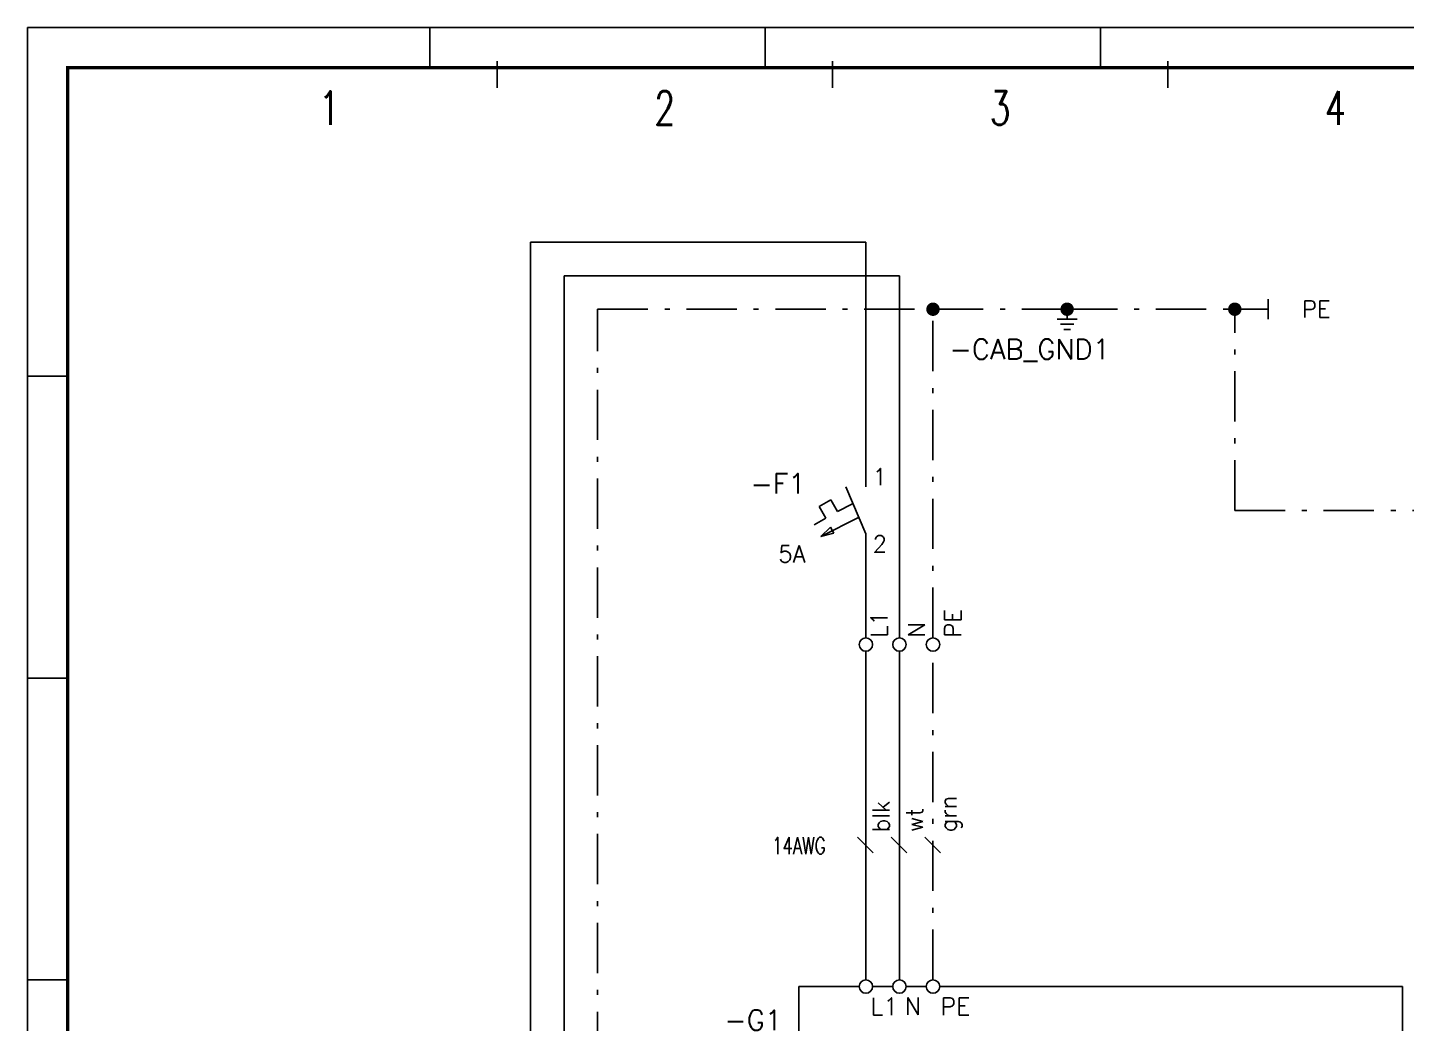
# Model space of a CAD drawing. Extents: x 0 to 420, y 0 to 297.
# Drawn here: x 0 to 205.6, y 148.5 to 297 of the extents above; entities that cross this region are included whole.
import ezdxf
from ezdxf.enums import TextEntityAlignment as Align

# ---------------------------------------------------------------- set-up
doc = ezdxf.new("R2010")
doc.units = 0
doc.header["$LTSCALE"] = 25
doc.linetypes.add('CENTER', pattern=[0.53, 0.3, -0.1, 0.03, -0.1])
doc.layers.get('0').update_dxf_attribs({"linetype": 'CONTINUOUS'})
for name, color, linetype in [('ECS_LEV_LINE', 7, 'CONTINUOUS'), ('ECS_LEV_LINE_PE', 3, 'CENTER'), ('ECS_LEV_PG_FRAME', 7, 'CONTINUOUS'), ('ECS_LEV_PG_LADDER', 7, 'CONTINUOUS'), ('ECS_LEV_PH_DATA', 7, 'CONTINUOUS'), ('ECS_LEV_SYM', 7, 'CONTINUOUS'), ('ECS_LEV_SYM_CPOINT', 7, 'CONTINUOUS'), ('ECS_LEV_SYM_DEVID', 7, 'CONTINUOUS'), ('ECS_LEV_SYM_GEO_SCM', 7, 'CONTINUOUS'), ('ECS_LEV_SYM_PCR', 7, 'CONTINUOUS'), ('ECS_LEV_SYM_TEXT', 7, 'CONTINUOUS'), ('ECS_LEV_SYMCR', 7, 'CONTINUOUS'), ('ECS_LXV_LINE', 7, 'CONTINUOUS'), ('ECS_LXV_TEXT', 7, 'CONTINUOUS')]:
    doc.layers.add(name, color=color, linetype=linetype)
doc.styles.add('ROMANS', font='ROMANS.SHX', dxfattribs={"oblique": 0.017453})
doc.styles.get("Standard").update_dxf_attribs({"font": 'romans.shx'})
doc.styles.add('TXT', font='TXT.SHX', dxfattribs={"width": 0.725, "height": 3})

# ---------------------------------------------------------------- blocks, each defined once
blk = doc.blocks.new('SIEC-MET_W1')
at = {"layer": 'ECS_LEV_SYM_GEO_SCM', "color": 0, "linetype": 'Continuous'}
for p, q in [((0, -1.5), (0, 0)), ((-1.5, -1.5), (1.5, -1.5)), ((-1, -2.25), (1, -2.25)), ((-0.5, -3), (0.5, -3))]:
    blk.add_line(p, q, dxfattribs=at)
at = {"layer": 'ECS_LEV_SYM_CPOINT', "linetype": 'Continuous', "style": 'TXT'}
blk.add_attdef('ECS_T_CPOINT_001', text='', height=2, dxfattribs=at).set_placement((-5, 0), align=Align.MIDDLE_LEFT)
at = {"layer": 'ECS_LEV_SYM_DEVID', "linetype": 'Continuous', "style": 'TXT'}
for tag, p in [('ECS_T_DEVID_3', (2.43, 4.65)), ('ECS_T_DEVID_2', (2.43, 1.15)), ('ECS_T_DEVID_1', (2.43, -2.35))]:
    blk.add_attdef(tag, text='', height=2.5, dxfattribs=at).set_placement(p, align=Align.MIDDLE_LEFT)
at = {"layer": 'ECS_LEV_SYMCR', "color": 0, "linetype": 'Continuous', "style": 'TXT'}
for tag, p in [('ECS_T_CRC_TEXT_P', (2.43, -5.4)), ('ECS_T_CRC_TEXT_N', (2.43, -8.45))]:
    blk.add_attdef(tag, text='', height=2, dxfattribs=at).set_placement(p, align=Align.MIDDLE_LEFT)
blk = doc.blocks.new('SOSRAMF_WKABEL')
at = {"color": 0, "linetype": 'Continuous'}
blk.add_line((-1.24, 1.28), (1.1, -1.05), dxfattribs=at)
at = {"layer": 'ECS_LEV_SYM_CPOINT', "linetype": 'Continuous', "style": 'ROMANS'}
blk.add_attdef('ECS_T_CPOINT_001', text='', height=2.6, rotation=89.99849, dxfattribs=at).set_placement((1, 2), align=Align.TOP_LEFT)
at = {"layer": 'ECS_LEV_SYM_DEVID', "linetype": 'Continuous', "style": 'ROMANS'}
for tag, p in [('ECS_T_DEVID_3', (-2.471, 8.501)), ('ECS_T_DEVID_2', (-2.471, 4.301)), ('ECS_T_DEVID_1', (-2.471, 0.101))]:
    blk.add_attdef(tag, text='', height=3, dxfattribs=at).set_placement(p, align=Align.MIDDLE_RIGHT)
at = {"layer": 'ECS_LEV_SYMCR', "color": 0, "linetype": 'Continuous', "style": 'ROMANS'}
for tag, p in [('ECS_T_CRC_TEXT_P', (-2.471, -3.649)), ('ECS_T_CRC_TEXT_N', (-2.471, -7.399))]:
    blk.add_attdef(tag, text='', height=2.5, dxfattribs=at).set_placement(p, align=Align.MIDDLE_RIGHT)
blk = doc.blocks.new('SIEC_XKW')
at = {"layer": 'ECS_LEV_SYM_GEO_SCM', "color": 0, "linetype": 'Continuous'}
blk.add_circle((0, 0), 1, dxfattribs=at)
at = {"layer": 'ECS_LEV_SYM_CPOINT', "linetype": 'Continuous', "style": 'ROMANS'}
blk.add_attdef('ECS_T_CPOINT_001', (2, 1), '', height=3, dxfattribs=at)
at = {"layer": 'ECS_LEV_SYM_DEVID', "linetype": 'Continuous', "style": 'ROMANS'}
for tag, p in [('ECS_T_DEVID_3', (-2, 9.4)), ('ECS_T_DEVID_2', (-2, 5.2)), ('ECS_T_DEVID_1', (-2, 1))]:
    blk.add_attdef(tag, text='', height=3, dxfattribs=at).set_placement(p, align=Align.RIGHT)
blk = doc.blocks.new('SIEC_LABS10')
at = {"layer": 'ECS_LEV_SYM_GEO_SCM', "color": 0, "linetype": 'Continuous'}
blk.add_line((0, -1.5), (0, 1.5), dxfattribs=at)
at = {"layer": 'ECS_LEV_SYM_CPOINT', "linetype": 'Continuous', "style": 'ROMANS'}
blk.add_attdef('ECS_T_CPOINT_001', text='', height=2.6, dxfattribs=at).set_placement((0, 0), align=Align.MIDDLE_CENTER)
at = {"layer": 'ECS_LEV_SYM_DEVID', "linetype": 'Continuous', "style": 'ROMANS'}
for tag, p in [('ECS_T_DEVID_3', (5, 8.4)), ('ECS_T_DEVID_2', (5, 4.2)), ('ECS_T_DEVID_1', (5, 0))]:
    blk.add_attdef(tag, text='', height=2.5, dxfattribs=at).set_placement(p, align=Align.MIDDLE_LEFT)
at = {"layer": 'ECS_LEV_SYM_PCR', "linetype": 'Continuous', "style": 'ROMANS', "width": 0.725}
for tag, p in [('ECS_T_PCR_TEXT_2000', (5, -5)), ('ECS_T_PCR_TEXT_2001', (20, -5)), ('ECS_T_PCR_TEXT_2002', (5, -10)), ('ECS_T_PCR_TEXT_2003', (20, -10)), ('ECS_T_PCR_TEXT_2004', (5, -15)), ('ECS_T_PCR_TEXT_2005', (20, -15)), ('ECS_T_PCR_TEXT_2006', (5, -20)), ('ECS_T_PCR_TEXT_2007', (20, -20)), ('ECS_T_PCR_TEXT_2008', (5, -25)), ('ECS_T_PCR_TEXT_2009', (20, -25))]:
    blk.add_attdef(tag, text='', height=2.5, dxfattribs=at).set_placement(p, align=Align.MIDDLE_LEFT)
blk = doc.blocks.new('SOSRAMF_3_F1A')
at = {"layer": 'ECS_LEV_SYM_GEO_SCM', "color": 0, "linetype": 'Continuous', "ltscale": 0.2}
for p, q in [((0, -1.5), (0, 0)), ((-3, -1.5), (0, -8.5)), ((-6.96, -4.44), (-5.23, -3.44)), ((-5.23, -3.44), (-4.23, -5.17)), ((-4.23, -5.17), (-2, -4)), ((-6.96, -4.44), (-5.96, -6.17)), ((-6.7, -8.9), (-1, -6)), ((-7.7, -7.17), (-5.96, -6.17)), ((-6.7, -8.9), (-5.28, -7.49)), ((-5.28, -7.49), (-4.76, -8.38)), ((-6.7, -8.9), (-4.76, -8.38)), ((0, -10), (0, -8.5))]:
    blk.add_line(p, q, dxfattribs=at)
at = {"layer": 'ECS_LEV_SYM_CPOINT', "linetype": 'Continuous', "style": 'ROMANS'}
for tag, p in [('ECS_T_CPOINT_001', (1, 0)), ('ECS_T_CPOINT_002', (1, -10))]:
    blk.add_attdef(tag, text='', height=2.5, dxfattribs=at).set_placement(p, align=Align.MIDDLE_LEFT)
at = {"layer": 'ECS_LEV_SYM_DEVID', "linetype": 'Continuous', "style": 'ROMANS'}
for tag, p in [('ECS_T_DEVID_3', (-9, 7.4)), ('ECS_T_DEVID_2', (-9, 3.2)), ('ECS_T_DEVID_1', (-9, -1))]:
    blk.add_attdef(tag, text='', height=3, dxfattribs=at).set_placement(p, align=Align.MIDDLE_RIGHT)
at = {"layer": 'ECS_LEV_SYM_TEXT', "linetype": 'Continuous', "style": 'TXT'}
blk.add_attdef('ECS_T_TEXT_1.0', text='', height=2.5, dxfattribs=at).set_placement((-9, -11.5), align=Align.MIDDLE_RIGHT)
blk = doc.blocks.new('__TEXT_')
blk = doc.blocks.new('SSYLVANIA_0_S7_300P')
at = {"color": 0, "linetype": 'Continuous'}
for centre in [(0, -1), (5, -1), (10, -1)]:
    blk.add_circle(centre, 1, dxfattribs=at)
at = {"layer": 'ECS_LXV_LINE', "color": 0, "linetype": 'Continuous'}
for p, q in [((-10, -35), (-10, -1)), ((-10, -1), (-1, -1)), ((1, -1), (4, -1)), ((6, -1), (9, -1)), ((11, -1), (80, -1)), ((80, -35), (80, -1)), ((-10, -35), (80, -35))]:
    blk.add_line(p, q, dxfattribs=at)
at = {"layer": 'ECS_LEV_SYM_CPOINT', "color": 7, "linetype": 'Continuous', "style": 'ROMANS'}
for tag, p in [('ECS_T_CPOINT_001', (0.6847, -3.9748)), ('ECS_T_CPOINT_002', (5.781, -3.9402)), ('ECS_T_CPOINT_003', (11.1069, -3.9601))]:
    blk.add_attdef(tag, text='', height=2.5, dxfattribs=at).set_placement(p, align=Align.MIDDLE_LEFT)
at = {"layer": 'ECS_LEV_SYM_DEVID', "linetype": 'Continuous', "style": 'ROMANS'}
for tag, p in [('ECS_T_DEVID_3', (-12.5, 0.9)), ('ECS_T_DEVID_2', (-12.5, -3.3)), ('ECS_T_DEVID_1', (-12.5, -7.5))]:
    blk.add_attdef(tag, text='', height=3, dxfattribs=at).set_placement(p, align=Align.RIGHT)
at = {"layer": 'ECS_LEV_SYM_TEXT', "color": 7, "linetype": 'Continuous', "style": 'ROMANS'}
for tag, p in [('ECS_T_TEXT_3.0', (60, -10)), ('ECS_T_TEXT_4.0', (60.3931, -14.5979)), ('ECS_T_TEXT_5.0', (75.1742, -14.2863))]:
    blk.add_attdef(tag, text='', height=2.5, dxfattribs=at).set_placement(p, align=Align.MIDDLE_RIGHT)
at = {"layer": 'ECS_LEV_SYM_TEXT', "color": 7, "linetype": 'Continuous', "style": 'ROMANS', "width": 0.6}
for tag, p in [('ECS_T_TEXT_2.0', (2.5, -30)), ('ECS_T_TEXT_1.0', (35, -30))]:
    blk.add_attdef(tag, text='', height=4.5, dxfattribs=at).set_placement(p, align=Align.MIDDLE_CENTER)
blk = doc.blocks.new('SOSRAMF_CP')
at = {"layer": 'ECS_LEV_SYM_GEO_SCM', "color": 0, "linetype": 'Continuous', "const_width": 1}
blk.add_lwpolyline([(-0.5, 0, 1), (0.5, 0, 1)], format="xyb", close=True, dxfattribs=at)
at = {"layer": 'ECS_LEV_SYM_CPOINT', "linetype": 'Continuous', "style": 'ROMANS'}
blk.add_attdef('ECS_T_CPOINT_001', text='', height=2.6, dxfattribs=at).set_placement((0, 0), align=Align.MIDDLE_CENTER)
at = {"layer": 'ECS_LEV_SYM_DEVID', "linetype": 'Continuous'}
for tag in ['ECS_T_DEVID_3', 'ECS_T_DEVID_2', 'ECS_T_DEVID_1']:
    blk.add_attdef(tag, (0, 0), '', height=1, dxfattribs=at)

msp = doc.modelspace()

# ---------------------------------------------------------------- linework, layer by layer
at = {"layer": 'ECS_LEV_LINE'}
for p, q in [((75, 70), (75, 265)), ((75, 265), (125, 265)), ((125, 230), (125, 265)), ((80, 70), (80, 260)), ((80, 260), (130, 260)), ((130, 206), (130, 260)), ((125, 206), (125, 220)), ((125, 155), (125, 204)), ((130, 155), (130, 204))]:
    msp.add_line(p, q, dxfattribs=at)
at = {"layer": 'ECS_LEV_LINE_PE'}
for p, q in [((85, 50), (85, 255)), ((85, 255), (135, 255)), ((135, 206), (135, 255)), ((135, 255), (155, 255)), ((155, 255), (180, 255)), ((180, 255), (185, 255)), ((180, 225), (180, 255)), ((180, 225), (220, 225)), ((135, 155), (135, 204))]:
    msp.add_line(p, q, dxfattribs=at)
at = {"layer": 'ECS_LEV_PG_FRAME', "color": 7, "linetype": 'Continuous'}
for p, q in [((420, 297), (0, 297)), ((0, 297), (0, 0))]:
    msp.add_line(p, q, dxfattribs=at)
at = {"layer": 'ECS_LEV_PG_LADDER', "linetype": 'Continuous'}
for p, q in [((70, 288), (70, 292)), ((120, 288), (120, 292)), ((170, 288), (170, 292))]:
    msp.add_line(p, q, dxfattribs=at)
at = {"layer": 'ECS_LEV_PH_DATA', "color": 7, "linetype": 'Continuous'}
for p, q in [((0, 297), (0, 0)), ((0, 297), (0, 0)), ((420, 297), (0, 297)), ((420, 297), (0, 297))]:
    msp.add_line(p, q, dxfattribs=at)
at = {"layer": 'ECS_LEV_PH_DATA', "linetype": 'Continuous'}
for p, q in [((60, 291), (60, 297)), ((110, 291), (110, 297)), ((160, 291), (160, 297))]:
    msp.add_line(p, q, dxfattribs=at)
at = {"layer": 'ECS_LEV_PH_DATA', "color": 7}
for p, q in [((0, 245), (6, 245)), ((0, 200), (6, 200)), ((0, 155), (6, 155))]:
    msp.add_line(p, q, dxfattribs=at)
at = {"layer": 'ECS_LEV_PH_DATA', "color": 7, "const_width": 0.5}
msp.add_lwpolyline([(414, 291), (6, 291), (6, 6), (414, 6)], close=True, dxfattribs=at)

# ---------------------------------------------------------------- block references
at = {"layer": 'ECS_LEV_PG_LADDER', "linetype": 'Continuous'}
ref = msp.add_blockref('__TEXT_', (0, 292), dxfattribs=at)
ref.add_attrib('?', '1', dxfattribs={"linetype": 'Continuous', "height": 5, "style": 'ROMANS', "width": 0.725}).set_placement((45, 285), align=Align.MIDDLE_CENTER)
ref = msp.add_blockref('__TEXT_', (0, 292), dxfattribs=at)
ref.add_attrib('?', '2', dxfattribs={"linetype": 'Continuous', "height": 5, "style": 'ROMANS', "width": 0.725}).set_placement((95, 285), align=Align.MIDDLE_CENTER)
ref = msp.add_blockref('__TEXT_', (0, 292), dxfattribs=at)
ref.add_attrib('?', '3', dxfattribs={"linetype": 'Continuous', "height": 5, "style": 'ROMANS', "width": 0.725}).set_placement((145, 285), align=Align.MIDDLE_CENTER)
ref = msp.add_blockref('__TEXT_', (0, 292), dxfattribs=at)
ref.add_attrib('?', '4', dxfattribs={"linetype": 'Continuous', "height": 5, "style": 'ROMANS', "width": 0.725}).set_placement((195, 285), align=Align.MIDDLE_CENTER)
at = {"layer": 'ECS_LEV_SYM', "color": 3}
for p in [(135, 255), (155, 255), (180, 255)]:
    msp.add_blockref('SOSRAMF_CP', p, dxfattribs=at)
at = {"layer": 'ECS_LEV_SYM', "linetype": 'CENTER'}
ref = msp.add_blockref('SIEC-MET_W1', (155, 255), dxfattribs=at)
ref.add_attrib('ECS_T_DEVID_1', '-CAB_GND1', dxfattribs={"layer": 'ECS_LEV_SYM_DEVID', "linetype": 'Continuous', "height": 3}).set_placement((137.45, 249.04), align=Align.MIDDLE_LEFT)
at = {"layer": 'ECS_LEV_SYM'}
ref = msp.add_blockref('SIEC_LABS10', (185, 255), dxfattribs=at)
ref.add_attrib('ECS_T_DEVID_1', 'PE', dxfattribs={"layer": 'ECS_LEV_SYM_DEVID', "linetype": 'Continuous', "height": 2.5}).set_placement((190, 255), align=Align.MIDDLE_LEFT)
at = {"layer": 'ECS_LEV_SYM', "color": 3, "linetype": 'CENTER'}
ref = msp.add_blockref('SOSRAMF_3_F1A', (125, 230), dxfattribs=at)
ref.add_attrib('ECS_T_TEXT_1.0', '5A', dxfattribs={"layer": 'ECS_LEV_SYM_TEXT', "linetype": 'Continuous', "height": 2.5, "style": 'TXT'}).set_placement((116, 218.5), align=Align.MIDDLE_RIGHT)
ref.add_attrib('ECS_T_DEVID_1', '-F1', dxfattribs={"layer": 'ECS_LEV_SYM_DEVID', "linetype": 'Continuous', "height": 3}).set_placement((116, 229), align=Align.MIDDLE_RIGHT)
ref.add_attrib('ECS_T_CPOINT_002', '2', dxfattribs={"layer": 'ECS_LEV_SYM_CPOINT', "linetype": 'Continuous', "height": 2.5}).set_placement((126, 220), align=Align.MIDDLE_LEFT)
ref.add_attrib('ECS_T_CPOINT_001', '1', dxfattribs={"layer": 'ECS_LEV_SYM_CPOINT', "linetype": 'Continuous', "height": 2.5}).set_placement((126, 230), align=Align.MIDDLE_LEFT)
at = {"layer": 'ECS_LEV_SYM'}
ref = msp.add_blockref('SIEC_XKW', (135, 205), dxfattribs=at)
ref.add_attrib('ECS_T_CPOINT_001', 'PE', (139.2, 206), dxfattribs={"layer": 'ECS_LEV_SYM_CPOINT', "linetype": 'Continuous', "height": 2.5, "rotation": 90})
ref = msp.add_blockref('SIEC_XKW', (125, 205), dxfattribs=at)
ref.add_attrib('ECS_T_CPOINT_001', 'L1', (128.23, 206), dxfattribs={"layer": 'ECS_LEV_SYM_CPOINT', "linetype": 'Continuous', "height": 2.5, "rotation": 90})
ref = msp.add_blockref('SIEC_XKW', (130, 205), dxfattribs=at)
ref.add_attrib('ECS_T_CPOINT_001', 'N', (133.8, 206), dxfattribs={"layer": 'ECS_LEV_SYM_CPOINT', "linetype": 'Continuous', "height": 2.5, "rotation": 90})
at = {"layer": 'ECS_LEV_SYM', "color": 7}
ref = msp.add_blockref('SOSRAMF_WKABEL', (125, 175), dxfattribs=at)
ref.add_attrib('ECS_T_CPOINT_001', 'blk', dxfattribs={"layer": 'ECS_LEV_SYM_CPOINT', "linetype": 'Continuous', "height": 2.5, "rotation": 90}).set_placement((126, 177), align=Align.TOP_LEFT)
ref = msp.add_blockref('SOSRAMF_WKABEL', (135, 175), dxfattribs=at)
ref.add_attrib('ECS_T_CPOINT_001', 'grn', dxfattribs={"layer": 'ECS_LEV_SYM_CPOINT', "linetype": 'Continuous', "height": 2.5, "rotation": 90}).set_placement((136, 177), align=Align.TOP_LEFT)
ref = msp.add_blockref('SOSRAMF_WKABEL', (130, 175), dxfattribs=at)
ref.add_attrib('ECS_T_CPOINT_001', 'wt', dxfattribs={"layer": 'ECS_LEV_SYM_CPOINT', "linetype": 'Continuous', "height": 2.5, "rotation": 90}).set_placement((131, 177), align=Align.TOP_LEFT)
at = {"layer": 'ECS_LEV_SYM'}
ref = msp.add_blockref('SSYLVANIA_0_S7_300P', (125, 155), dxfattribs=at)
ref.add_attrib('ECS_T_TEXT_4.0', 'voltage selector switch:', dxfattribs={"layer": 'ECS_LEV_SYM_TEXT', "color": 7, "linetype": 'Continuous', "height": 2.5, "style": 'ROMANS'}).set_placement((185.39, 140.4), align=Align.MIDDLE_RIGHT)
ref.add_attrib('ECS_T_TEXT_3.0', 'overview:', dxfattribs={"layer": 'ECS_LEV_SYM_TEXT', "color": 7, "linetype": 'Continuous', "height": 2.5, "style": 'ROMANS'}).set_placement((185, 145), align=Align.MIDDLE_RIGHT)
ref.add_attrib('ECS_T_TEXT_1.0', 'power supply', dxfattribs={"layer": 'ECS_LEV_SYM_TEXT', "color": 7, "linetype": 'Continuous', "height": 4.5, "style": 'ROMANS', "width": 0.6}).set_placement((160, 125), align=Align.MIDDLE_CENTER)
ref.add_attrib('ECS_T_CPOINT_003', 'PE', dxfattribs={"layer": 'ECS_LEV_SYM_CPOINT', "color": 7, "linetype": 'Continuous', "height": 2.6}).set_placement((136.11, 151.04), align=Align.MIDDLE_LEFT)
ref.add_attrib('ECS_T_CPOINT_002', 'N', dxfattribs={"layer": 'ECS_LEV_SYM_CPOINT', "color": 7, "linetype": 'Continuous', "height": 2.6}).set_placement((130.78, 151.06), align=Align.MIDDLE_LEFT)
ref.add_attrib('ECS_T_DEVID_1', '-G1', dxfattribs={"layer": 'ECS_LEV_SYM_DEVID', "linetype": 'Continuous', "height": 3}).set_placement((112.5, 147.5), align=Align.RIGHT)
ref.add_attrib('ECS_T_CPOINT_001', 'L1', dxfattribs={"layer": 'ECS_LEV_SYM_CPOINT', "color": 7, "linetype": 'Continuous', "height": 2.6}).set_placement((125.68, 151.03), align=Align.MIDDLE_LEFT)
ref.add_attrib('ECS_T_TEXT_2.0', 'S7-300', dxfattribs={"layer": 'ECS_LEV_SYM_TEXT', "color": 7, "linetype": 'Continuous', "height": 4.5, "style": 'ROMANS', "width": 0.6}).set_placement((127.5, 125), align=Align.MIDDLE_CENTER)
ref.add_attrib('ECS_T_TEXT_5.0', ' 120V?', dxfattribs={"layer": 'ECS_LEV_SYM_TEXT', "color": 7, "linetype": 'Continuous', "height": 2.5, "style": 'ROMANS'}).set_placement((200.17, 140.71), align=Align.MIDDLE_RIGHT)
at = {"layer": 'ECS_LXV_TEXT', "color": 7, "linetype": 'Continuous'}
ref = msp.add_blockref('__TEXT_', (0, 0), dxfattribs=at)
ref.add_attrib('ECS_T_TEXT_0.0', '14AWG', dxfattribs={"color": 7, "linetype": 'Continuous', "height": 2.5, "style": 'ROMANS', "width": 0.725}).set_placement((115, 175), align=Align.MIDDLE_CENTER)

doc.saveas('drawing.dxf')
